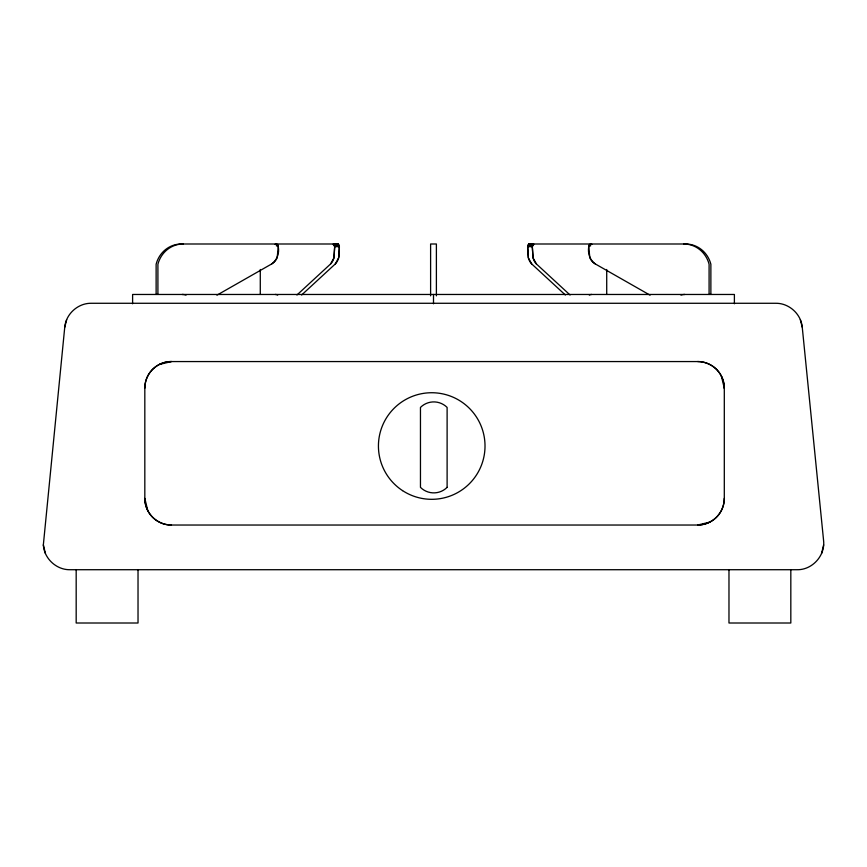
<?xml version="1.0" encoding="UTF-8"?>
<svg xmlns="http://www.w3.org/2000/svg" width="867" height="867" viewBox="0 0 867 867"><rect width="100%" height="100%" fill="white"/><g stroke="black" fill="none" stroke-linecap="round" stroke-linejoin="round"><path stroke-width="1.3" d="M43.35 544.866L64.743 327.26C65.859 314.027 77.976 303.06 91.263 303.277L775.737 303.277C789.024 303.06 801.141 314.027 802.257 327.26L823.574 540.423C825.427 555.541 812.292 570.053 797.066 569.717L69.934 569.717C56.344 569.922 44.054 558.446 43.35 544.866L45.409 553.482M565.371 295.008L531.72 263.958A13.319 7.836 -90 0 1 528.339 257.792L527.645 246.239L529.195 243.995L685.634 243.995A27.441 26.097 90 0 1 710.875 264.229L710.875 294.466M536.413 263.958L533.021 257.792L532.316 246.651C532.013 244.234 535.773 242.045 532.316 246.651L533.021 257.792A13.319 7.836 -90 0 0 536.413 263.958L570.063 295.008M330.587 263.958L333.979 257.792L334.684 246.651C331.227 242.045 334.987 244.234 334.684 246.651L333.979 257.792A13.319 7.836 90 0 1 330.587 263.958L296.937 295.008M156.125 294.466L156.125 264.229A27.441 26.097 -90 0 1 181.366 243.995L337.805 243.995L339.355 246.239L338.661 257.792A13.319 7.836 90 0 1 335.28 263.958L301.629 295.008M821.591 553.482L823.65 544.866M64.743 327.26L66.661 319.695M595.326 263.958A13.319 12.669 90 0 1 589.853 257.792L588.693 246.651C592.118 244.537 590.839 242.868 588.975 245.448C587.425 252.33 589.322 259.732 595.326 263.958L650.066 295.17M590.611 245.827L588.975 245.448M335.28 263.958L338.661 257.792L339.192 255.082L339.376 246.651L337.805 243.995M531.72 263.958L528.339 257.792L527.624 246.651L529.195 243.995M271.674 263.958C277.559 259.775 279.976 251.874 277.819 245.09C275.533 242.814 275.663 244.982 278.307 246.651L277.147 257.792A13.319 12.669 -90 0 1 271.674 263.958L216.934 295.17M159.365 364.465L171.471 361.561L697.664 361.561A26.649 26.649 0 0 1 724.303 388.21L724.303 498.395A26.649 26.649 0 0 1 697.664 525.034L171.471 525.034A26.649 26.649 0 0 1 144.822 498.395L144.822 388.21A26.714 26.584 0 0 1 171.471 361.528A26.649 26.649 0 0 0 144.822 388.21M709.759 522.129L697.664 525.034A26.714 26.584 0 0 0 724.259 498.395M333.6 244.126L338.293 244.126M528.707 244.126L533.4 244.126M276.92 244.277L275.132 244.277L277.559 244.776M333.828 244.277L338.52 244.277M528.48 244.277L533.172 244.277M590.08 244.277L591.868 244.277L589.441 244.776M334.228 244.776L338.91 244.776M528.09 244.776L532.772 244.776M278.025 245.448L276.389 245.827M334.51 245.448L339.203 245.448M527.797 245.448L532.49 245.448M334.608 245.827L339.3 245.827M527.7 245.827L532.392 245.827M334.684 246.651L339.376 246.651M527.624 246.651L532.316 246.651M800.339 319.695L802.257 327.26M721.398 376.115L724.303 388.21M147.726 510.49L144.822 498.395A26.714 26.584 0 0 0 171.471 525.077M790.823 569.717L790.823 623.005L728.974 623.005L728.974 569.717M734.392 303.786L734.392 294.466L132.608 294.466L132.608 303.786M709.087 294.466L709.087 264.229A27.441 26.097 -90 0 0 683.835 243.995M606.716 269.485L606.716 294.466M436.394 295.831L436.394 243.995L430.606 243.995L430.606 295.831M433.5 294.466L433.5 303.786M260.284 269.485L260.284 294.466M157.913 294.466L157.913 264.229A27.441 26.097 90 0 1 183.165 243.995M138.026 569.717L138.026 623.005L76.177 623.005L76.177 569.717M182.135 294.466A13.319 12.669 -90 0 1 186.058 295.116M275.251 294.466A13.319 7.836 90 0 1 277.678 295.116M589.322 295.116A13.319 7.836 -90 0 1 591.749 294.466M680.942 295.116A13.319 12.669 90 0 1 684.865 294.466M697.664 361.528A26.714 26.584 0 0 1 724.259 388.21M447.112 487.362L447.112 407.425A18.836 18.836 0 0 0 420.462 407.425L420.462 487.362A18.836 18.836 0 0 0 447.112 487.362M402.559 490.624A53.288 53.288 0 0 0 484.935 448.976A53.288 53.288 0 0 0 407.685 398.462A53.288 53.288 0 0 0 402.559 490.624"/></g></svg>
